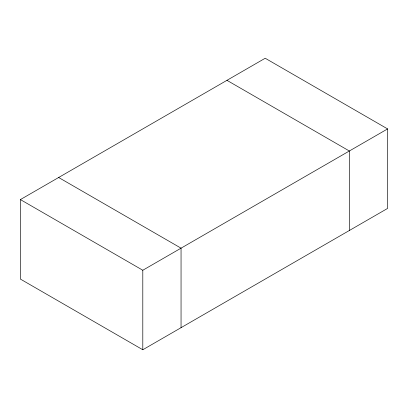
<?xml version="1.0" encoding="UTF-8"?>
<svg xmlns="http://www.w3.org/2000/svg" width="408" height="408" viewBox="0 0 408 408"><rect width="100%" height="100%" fill="white"/><g stroke="black" fill="none" stroke-linecap="round" stroke-linejoin="round"><path stroke-width="0.61" d="M20.4 199.583L265.2 58.247L387.6 128.918L387.6 208.417L142.8 349.753L20.4 279.082L20.4 199.583L142.8 270.249L387.6 128.918M226.95 80.33L349.35 151.001L349.35 230.5M58.65 177.5L181.05 248.166L181.05 327.67M142.8 270.249L142.8 349.753"/></g></svg>
